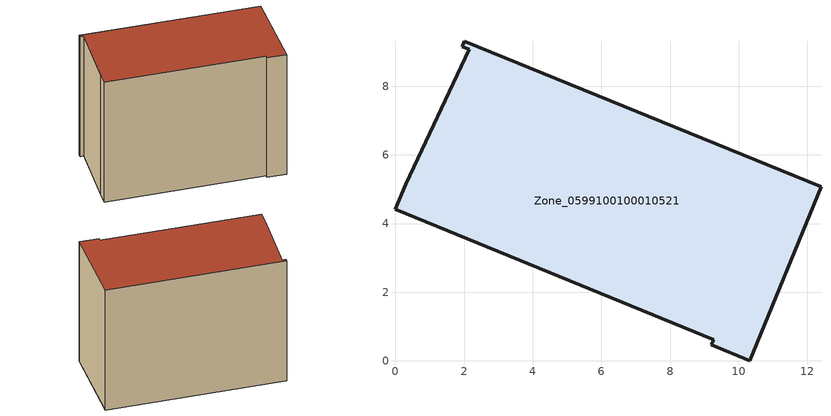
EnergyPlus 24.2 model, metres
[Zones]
Zone_0599100100010521
 floor ground (C_G): 2.01,9.31 12.4,5.07 10.33,0 9.2,0.46 9.27,0.62 0,4.42 0.3,5.15 2.15,9.07 1.94,9.15 z0
 wall outside (C_F): 12.4,5.07 2.01,9.31 1.94,9.15 2.15,9.07 0.3,5.15 0,4.42 9.27,0.62 9.2,0.46 10.33,0 12.4,5.07 z0:8.52
 roof outside (C_R): 1.94,9.15 2.15,9.07 0.3,5.15 0,4.42 9.27,0.62 9.2,0.46 10.33,0 12.4,5.07 2.01,9.31 z8.52
[BUILDING]
Pand.0599100100010521: North Axis=0; Terrain=City; Loads Convergence Tolerance Value=0.04; Temperature Convergence Tolerance Value=0.4; Solar Distribution=FullExterior; Maximum Number of Warmup Days=25; Minimum Number of Warmup Days=1
[Site:Location]
Rotterdam.The.Hague.AP_ZH_NLD Design_Conditions: Latitude=51.96; Longitude=4.45; Time Zone=1; Elevation=-4.5
[SITE:GROUNDTEMPERATURE:BUILDINGSURFACE]
18, 18, 18, 18, 18, 18, 18, 18, 18, 18, 18, 18
[MATERIAL] Thermal Absorptance=0.9; Solar Absorptance=0.7; Visible Absorptance=0.7
Name | Roughness | Thickness | Conductivity | Density | Specific Heat
G.TI.2015-2018 | MediumSmooth | 0.15 | 0.0428571 | 540 | 1210
F.TI.2015-2018 | Rough | 0.3 | 0.0666667 | 1920 | 840
R.TI.2015-2018 | MediumRough | 0.2 | 0.0333333 | 1500 | 1000
[CONSTRUCTION]
C_G: G.TI.2015-2018
C_F: F.TI.2015-2018
C_R: R.TI.2015-2018
[ZONE]
Zone_0599100100010521: Type=1; Multiplier=1; Ceiling Height=Autocalculate; Volume=Autocalculate; Floor Area=autocalculate; Part of Total Floor Area=Yes
[ZONEINFILTRATION:DESIGNFLOWRATE]
Infil_Zone_0599100100010521: Zone or ZoneList or Space or SpaceList=Zone_0599100100010521; Schedule=AlwaysOn; Design Flow Rate Calculation Method=Flow/Area; Flow Rate per Floor Area=0.0015; Constant Term Coefficient=1; Temperature Term Coefficient=0; Velocity Term Coefficient=0; Velocity Squared Term Coefficient=0
[HVACTEMPLATE:ZONE:IDEALLOADSAIRSYSTEM]
Zone_0599100100010521: Maximum Heating Supply Air Temperature=50; Minimum Cooling Supply Air Temperature=13; Maximum Heating Supply Air Humidity Ratio=0.0156; Minimum Cooling Supply Air Humidity Ratio=0.0077; Heating Limit=NoLimit; Cooling Limit=NoLimit; Dehumidification Control Type=ConstantSensibleHeatRatio; Cooling Sensible Heat Ratio=0.7; Dehumidification Setpoint=60; Humidification Control Type=None; Humidification Setpoint=30; Outdoor Air Method=None; Outdoor Air Flow Rate per Person=0.00944; Outdoor Air Flow Rate per Zone Floor Area=0; Outdoor Air Flow Rate per Zone=0; Demand Controlled Ventilation Type=None; Outdoor Air Economizer Type=NoEconomizer; Heat Recovery Type=None; Sensible Heat Recovery Effectiveness=0.7; Latent Heat Recovery Effectiveness=0.65
[ZONECONTROL:THERMOSTAT]
ThermostatControl_Zone_0599100100010521: Zone or ZoneList=Zone_0599100100010521; Control Type Schedule=DualSetpointControlType; Control 1=Thermostat_Zone_0599100100010521; Temperature Difference Between Cutout And Setpoint=0
[THERMOSTATSETPOINT:DUALSETPOINT]
Thermostat_Zone_0599100100010521: Heating Setpoint Temperature Schedule=HeatingSetpoint_Zone_0599100100010521; Cooling Setpoint Temperature Schedule=CoolingSetpoint_Zone_0599100100010521
[SCHEDULE:COMPACT]
HeatingSetpoint_Zone_0599100100010521: Through: 12/31, For: AllDays, Until: 24:00, 21
CoolingSetpoint_Zone_0599100100010521: Through: 12/31, For: AllDays, Until: 24:00, 24
DualSetpointControlType: Through: 12/31, For: AllDays, Until: 24:00, 4
AlwaysOn: Through: 12/31, For: AllDays, Until: 24:00, 1
